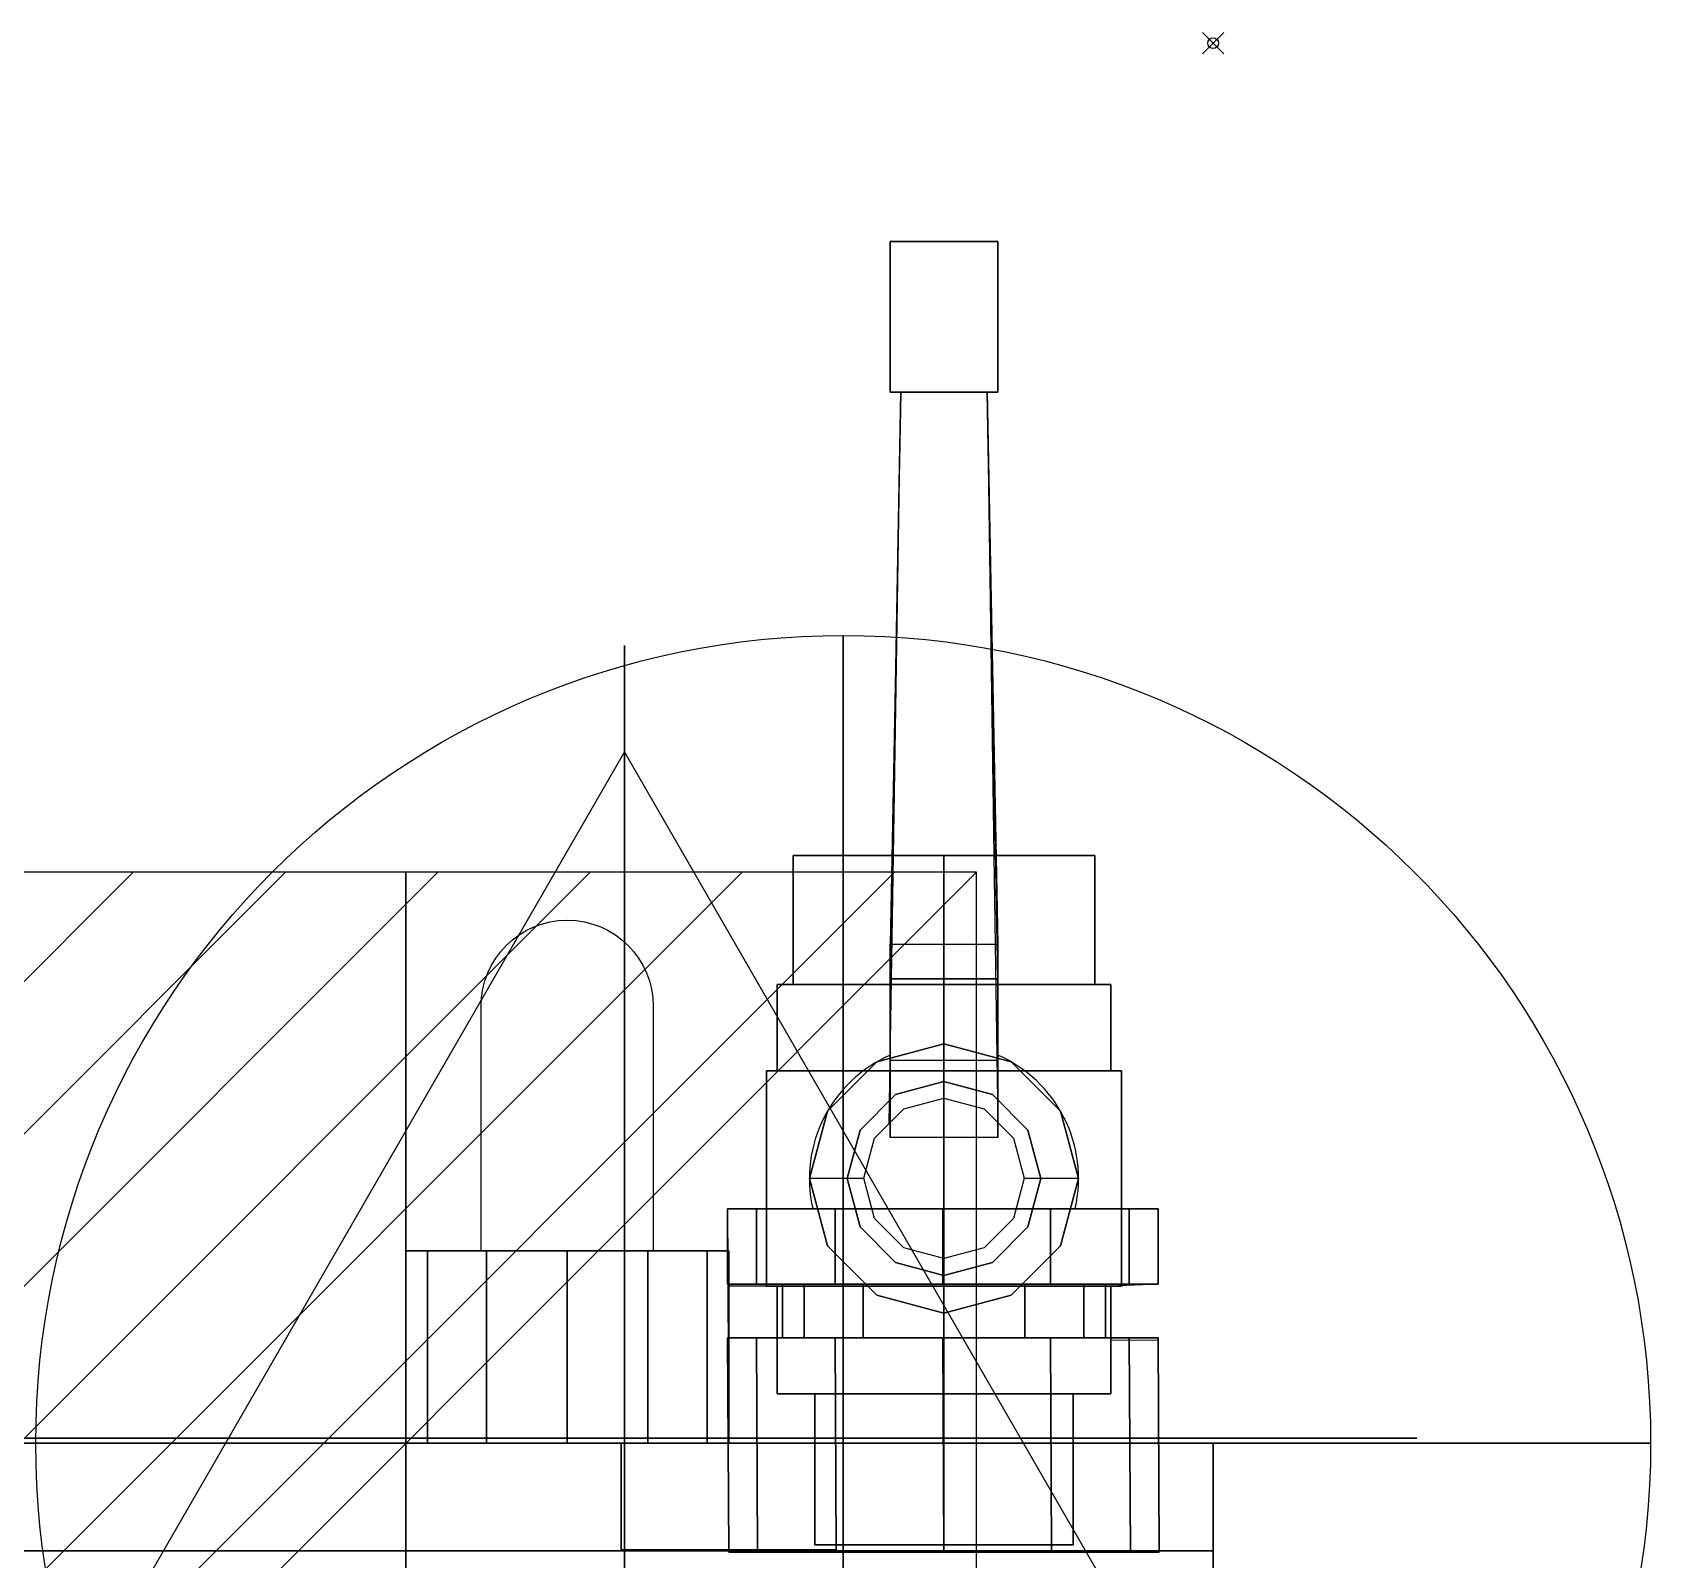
# Model space of a CAD drawing. Extents: x -9 to 501, y -818 to 1.
# Drawn here: x 350.3 to 500.6, y -140.8 to 1 of the extents above; entities that cross this region are included whole.
import ezdxf

# ---------------------------------------------------------------- set-up
doc = ezdxf.new("R2010")
doc.units = 0
doc.header["$PDMODE"] = 35
for name, color, linetype in [('PQ_200_2D', 1, 'Continuous'), ('PQ_200_3D', 1, 'Continuous'), ('PQ_204_2D', 7, 'Continuous'), ('PQ_CON_COLDWATER_INT', 7, 'Continuous'), ('PQ_CON_ELECTRICITY_INT', 7, 'Continuous'), ('PQ_CON_STEAM_INT', 7, 'Continuous'), ('PQ_INS_3D', 3, 'Continuous'), ('PQ_RED_3D', 1, 'Continuous')]:
    doc.layers.add(name, color=color, linetype=linetype)

# ---------------------------------------------------------------- blocks, each defined once
blk = doc.blocks.new('COLDWATER')
blk.add_circle((0, 0), 3)
at = {"extrusion": (-1, 0, 0)}
blk.add_circle((0, 0), 3, dxfattribs=at)
at = {"extrusion": (0, -1, 0)}
blk.add_circle((0, 0), 3, dxfattribs=at)
blk = doc.blocks.new('STEAM')
at = {"extrusion": (-1, 0, 0)}
blk.add_lwpolyline([(-0.0183, 2.5635), (-2.9628, -2.5365), (2.9262, -2.5365)], close=True, dxfattribs=at)
at = {"elevation": 0.0135}
blk.add_lwpolyline([(0, 2.5683), (-2.9445, -2.5317), (2.9445, -2.5317)], close=True, dxfattribs=at)
at = {"extrusion": (0, -1, 0), "elevation": -0.0183}
blk.add_lwpolyline([(0, 2.5635), (-2.9445, -2.5365), (2.9445, -2.5365)], close=True, dxfattribs=at)
blk = doc.blocks.new('*X6')
at = {"color": 0}
for p, q in [((286.774344, 2204.447934), (296.618251, 2214.291842)), ((286.774344, 2205.862148), (295.204037, 2214.291842)), ((286.774344, 2207.276361), (293.789824, 2214.291842)), ((286.774344, 2208.690575), (292.37561, 2214.291842)), ((286.774344, 2210.104788), (290.961397, 2214.291842)), ((286.774344, 2211.519002), (289.547183, 2214.291842)), ((286.774344, 2212.933216), (288.13297, 2214.291842))]:
    blk.add_line(p, q, dxfattribs=at)
blk = doc.blocks.new('ELECTRICITY')
for p, q in [((2.1213, 2.1213), (-2.1213, 2.1213)), ((-2.1213, 2.1213), (-2.1213, -2.1213)), ((-2.1213, -2.1213), (2.1213, 2.1213)), ((2.1213, -2.1213), (2.1213, 2.1213)), ((-2.1213, -2.1213), (2.1213, -2.1213))]:
    blk.add_line(p, q)
at = {"extrusion": (-1, 0, 0)}
for p, q in [((0, -2.1213, 2.1213), (0, 2.1213, 2.1213)), ((0, 2.1213, -2.1213), (0, -2.1213, -2.1213)), ((0, 2.1213, 2.1213), (0, 2.1213, -2.1213)), ((0, 2.1213, -2.1213), (0, -2.1213, 2.1213)), ((0, -2.1213, -2.1213), (0, -2.1213, 2.1213))]:
    blk.add_line(p, q, dxfattribs=at)
at = {"extrusion": (0, -1, 0)}
for p, q in [((2.1213, 0, 2.1213), (-2.1213, 0, 2.1213)), ((-2.1213, 0, -2.1213), (2.1213, 0, -2.1213)), ((-2.1213, 0, 2.1213), (-2.1213, 0, -2.1213)), ((-2.1213, 0, -2.1213), (2.1213, 0, 2.1213)), ((2.1213, 0, -2.1213), (2.1213, 0, 2.1213))]:
    blk.add_line(p, q, dxfattribs=at)
at = {"xscale": 0.4000000000000909, "yscale": 0.3999999999999773, "zscale": 0.3999999999999986}
blk.add_blockref('*X6', (-116.8311, -883.5954), dxfattribs=at)
at = {"extrusion": (-1, 0, 0), "xscale": 0.3999999999999773, "yscale": 0.3999999999999986, "zscale": 0.4000000000000909}
blk.add_blockref('*X6', (-116.8311, -883.5954), dxfattribs=at)
at = {"extrusion": (0, -1, 0), "xscale": 0.4000000000000909, "yscale": 0.3999999999999986, "zscale": 0.3999999999999773}
blk.add_blockref('*X6', (-116.8311, -883.5954), dxfattribs=at)

msp = doc.modelspace()

# ---------------------------------------------------------------- linework, layer by layer
at = {"layer": 'PQ_200_2D'}
for points in [[(430.31, -75.42), (431, -32.41), (430, -32.41), (430, -18.41), (440, -18.41), (440, -32.41), (439, -32.43), (439.63, -75.42)], [(418.5, -108.22), (418.5, -95.42), (419.5, -95.42), (419.5, -87.42), (421, -87.42), (421, -75.42), (430.31, -75.42)], [(439.63, -75.42), (449, -75.42), (449, -87.42), (450.5, -87.42), (450.5, -95.42), (451.5, -95.42), (451.5, -108.22)], [(415, -130), (414.89, -120.22), (419.5, -120.22), (419.5, -115.42), (415, -115.42), (414.89, -108.22), (418.5, -108.22)], [(451.5, -108.22), (454.89, -108.22), (454.89, -115.22), (450.5, -115.42), (450.5, -120.42), (454.89, -120.39), (454.89, -130)]]:
    msp.add_lwpolyline(points, dxfattribs=at)
msp.add_lwpolyline([(385, -130), (385, -112.14), (392, -112.14), (392, -97.43), (392, -89.43, -1), (408, -89.43), (408, -112.14), (414.89, -112.14), (415, -130)], format="xyb", dxfattribs=at)
msp.add_lwpolyline([(0, -130), (460, -130), (460, -810), (0, -810)], close=True, dxfattribs=at)
at = {"layer": 'PQ_200_3D'}
for points, invisible_edges in [([(422.88, -87.42, 460), (421, -87.42, 453), (421, -75.42, 453), (422.88, -75.42, 460)], 8), ([(421, -87.42, 453), (422.88, -87.42, 446), (422.88, -75.42, 446), (421, -75.42, 453)], 2), ([(428, -87.42, 465.12), (422.88, -87.42, 460), (422.88, -75.42, 460), (428, -75.42, 465.12)], 10), ([(422.88, -87.42, 446), (428, -87.42, 440.87), (428, -75.42, 440.87), (422.88, -75.42, 446)], 10), ([(435, -87.42, 467), (428, -87.42, 465.12), (428, -75.42, 465.12), (435, -75.42, 467)], 2), ([(428, -87.42, 440.87), (435, -87.42, 439), (435, -75.42, 439), (428, -75.42, 440.87)], 8), ([(442, -87.42, 465.12), (435, -87.42, 467), (435, -75.42, 467), (442, -75.42, 465.12)], 8), ([(435, -87.42, 439), (442, -87.42, 440.87), (442, -75.42, 440.87), (435, -75.42, 439)], 2), ([(447.12, -87.42, 460), (442, -87.42, 465.12), (442, -75.42, 465.12), (447.12, -75.42, 460)], 10), ([(442, -87.42, 440.87), (447.12, -87.42, 446), (447.12, -75.42, 446), (442, -75.42, 440.87)], 10), ([(449, -87.42, 453), (447.12, -87.42, 460), (447.12, -75.42, 460), (449, -75.42, 453)], 2), ([(447.12, -87.42, 446), (449, -87.42, 453), (449, -75.42, 453), (447.12, -75.42, 446)], 8), ([(421.58, -87.42, 460.75), (419.5, -87.42, 453), (421, -87.42, 453), (422.88, -87.42, 460)], 15), ([(419.5, -87.42, 453), (421.58, -87.42, 445.25), (422.88, -87.42, 446), (421, -87.42, 453)], 15), ([(421.58, -95.42, 460.75), (419.5, -95.42, 453), (419.5, -87.42, 453), (421.58, -87.42, 460.75)], 8), ([(419.5, -95.42, 453), (421.58, -95.42, 445.25), (421.58, -87.42, 445.25), (419.5, -87.42, 453)], 2), ([(427.25, -87.42, 466.42), (421.58, -87.42, 460.75), (422.88, -87.42, 460), (428, -87.42, 465.12)], 15), ([(421.58, -87.42, 445.25), (427.25, -87.42, 439.57), (428, -87.42, 440.87), (422.88, -87.42, 446)], 15), ([(427.25, -95.42, 466.42), (421.58, -95.42, 460.75), (421.58, -87.42, 460.75), (427.25, -87.42, 466.42)], 10), ([(421.58, -95.42, 445.25), (427.25, -95.42, 439.57), (427.25, -87.42, 439.57), (421.58, -87.42, 445.25)], 10), ([(435, -87.42, 468.5), (427.25, -87.42, 466.42), (428, -87.42, 465.12), (435, -87.42, 467)], 15), ([(427.25, -87.42, 439.57), (435, -87.42, 437.5), (435, -87.42, 439), (428, -87.42, 440.87)], 15), ([(435, -95.42, 468.5), (427.25, -95.42, 466.42), (427.25, -87.42, 466.42), (435, -87.42, 468.5)], 2), ([(427.25, -95.42, 439.57), (435, -95.42, 437.5), (435, -87.42, 437.5), (427.25, -87.42, 439.57)], 8), ([(442.75, -87.42, 466.42), (435, -87.42, 468.5), (435, -87.42, 467), (442, -87.42, 465.12)], 15), ([(435, -87.42, 437.5), (442.75, -87.42, 439.57), (442, -87.42, 440.87), (435, -87.42, 439)], 15), ([(442.75, -95.42, 466.42), (435, -95.42, 468.5), (435, -87.42, 468.5), (442.75, -87.42, 466.42)], 8), ([(435, -95.42, 437.5), (442.75, -95.42, 439.57), (442.75, -87.42, 439.57), (435, -87.42, 437.5)], 2), ([(448.42, -87.42, 460.75), (442.75, -87.42, 466.42), (442, -87.42, 465.12), (447.12, -87.42, 460)], 15), ([(442.75, -87.42, 439.57), (448.42, -87.42, 445.25), (447.12, -87.42, 446), (442, -87.42, 440.87)], 15), ([(448.42, -95.42, 460.75), (442.75, -95.42, 466.42), (442.75, -87.42, 466.42), (448.42, -87.42, 460.75)], 10), ([(442.75, -95.42, 439.57), (448.42, -95.42, 445.25), (448.42, -87.42, 445.25), (442.75, -87.42, 439.57)], 10), ([(450.5, -87.42, 453), (448.42, -87.42, 460.75), (447.12, -87.42, 460), (449, -87.42, 453)], 15), ([(448.42, -87.42, 445.25), (450.5, -87.42, 453), (449, -87.42, 453), (447.12, -87.42, 446)], 15), ([(450.5, -95.42, 453), (448.42, -95.42, 460.75), (448.42, -87.42, 460.75), (450.5, -87.42, 453)], 2), ([(448.42, -95.42, 445.25), (450.5, -95.42, 453), (450.5, -87.42, 453), (448.42, -87.42, 445.25)], 8), ([(420.71, -95.42, 461.25), (418.5, -95.42, 453), (419.5, -95.42, 453), (421.58, -95.42, 460.75)], 15), ([(418.5, -95.42, 453), (420.71, -95.42, 444.75), (421.58, -95.42, 445.25), (419.5, -95.42, 453)], 15), ([(420.71, -115.42, 461.25), (418.5, -115.42, 453), (418.5, -95.42, 453), (420.71, -95.42, 461.25)], 8), ([(418.5, -115.42, 453), (420.71, -115.42, 444.75), (420.71, -95.42, 444.75), (418.5, -95.42, 453)], 2), ([(426.75, -95.42, 467.29), (420.71, -95.42, 461.25), (421.58, -95.42, 460.75), (427.25, -95.42, 466.42)], 15), ([(420.71, -95.42, 444.75), (426.75, -95.42, 438.71), (427.25, -95.42, 439.57), (421.58, -95.42, 445.25)], 15), ([(426.75, -115.42, 467.29), (420.71, -115.42, 461.25), (420.71, -95.42, 461.25), (426.75, -95.42, 467.29)], 10), ([(420.71, -115.42, 444.75), (426.75, -115.42, 438.71), (426.75, -95.42, 438.71), (420.71, -95.42, 444.75)], 10), ([(435, -95.42, 469.5), (426.75, -95.42, 467.29), (427.25, -95.42, 466.42), (435, -95.42, 468.5)], 15), ([(426.75, -95.42, 438.71), (435, -95.42, 436.5), (435, -95.42, 437.5), (427.25, -95.42, 439.57)], 15), ([(435, -115.42, 469.5), (426.75, -115.42, 467.29), (426.75, -95.42, 467.29), (435, -95.42, 469.5)], 2), ([(426.75, -115.42, 438.71), (435, -115.42, 436.5), (435, -95.42, 436.5), (426.75, -95.42, 438.71)], 8), ([(443.25, -95.42, 467.29), (435, -95.42, 469.5), (435, -95.42, 468.5), (442.75, -95.42, 466.42)], 15), ([(435, -95.42, 436.5), (443.25, -95.42, 438.71), (442.75, -95.42, 439.57), (435, -95.42, 437.5)], 15), ([(443.25, -115.42, 467.29), (435, -115.42, 469.5), (435, -95.42, 469.5), (443.25, -95.42, 467.29)], 8), ([(435, -115.42, 436.5), (443.25, -115.42, 438.71), (443.25, -95.42, 438.71), (435, -95.42, 436.5)], 2), ([(449.29, -95.42, 461.25), (443.25, -95.42, 467.29), (442.75, -95.42, 466.42), (448.42, -95.42, 460.75)], 15), ([(443.25, -95.42, 438.71), (449.29, -95.42, 444.75), (448.42, -95.42, 445.25), (442.75, -95.42, 439.57)], 15), ([(449.29, -115.42, 461.25), (443.25, -115.42, 467.29), (443.25, -95.42, 467.29), (449.29, -95.42, 461.25)], 10), ([(443.25, -115.42, 438.71), (449.29, -115.42, 444.75), (449.29, -95.42, 444.75), (443.25, -95.42, 438.71)], 10), ([(451.5, -95.42, 453), (449.29, -95.42, 461.25), (448.42, -95.42, 460.75), (450.5, -95.42, 453)], 15), ([(449.29, -95.42, 444.75), (451.5, -95.42, 453), (450.5, -95.42, 453), (448.42, -95.42, 445.25)], 15), ([(451.5, -115.42, 453), (449.29, -115.42, 461.25), (449.29, -95.42, 461.25), (451.5, -95.42, 453)], 2), ([(449.29, -115.42, 444.75), (451.5, -115.42, 453), (451.5, -95.42, 453), (449.29, -95.42, 444.75)], 8), ([(430.5, -97.63, 462.58), (427.21, -100.92, 462.58), (427.21, -100.92, 472.5), (430.5, -97.63, 472.5)], 10), ([(435, -96.42, 462.58), (430.5, -97.63, 462.58), (430.5, -97.63, 472.5), (435, -96.42, 472.5)], 2), ([(439.5, -97.63, 462.58), (435, -96.42, 462.58), (435, -96.42, 472.5), (439.5, -97.63, 472.5)], 8), ([(442.79, -100.92, 462.58), (439.5, -97.63, 462.58), (439.5, -97.63, 472.5), (442.79, -100.92, 472.5)], 10), ([(427.21, -100.92, 462.58), (426, -105.42, 462.58), (426, -105.42, 472.5), (427.21, -100.92, 472.5)], 8), ([(444, -105.42, 462.58), (442.79, -100.92, 462.58), (442.79, -100.92, 472.5), (444, -105.42, 472.5)], 2), ([(426, -105.42, 462.58), (427.21, -109.92, 462.58), (427.21, -109.92, 472.5), (426, -105.42, 472.5)], 2), ([(442.79, -109.92, 462.58), (444, -105.42, 462.58), (444, -105.42, 472.5), (442.79, -109.92, 472.5)], 8), ([(417.57, -108.22, 713.25), (414.89, -108.22, 703.25), (434.89, -108.22, 703.25)], 15), ([(414.89, -108.22, 703.25), (417.57, -108.22, 693.25), (434.89, -108.22, 703.25)], 15), ([(424.89, -108.22, 720.57), (417.57, -108.22, 713.25), (434.89, -108.22, 703.25)], 15), ([(417.57, -108.22, 693.25), (424.89, -108.22, 685.93), (434.89, -108.22, 703.25)], 15), ([(434.89, -108.22, 723.25), (424.89, -108.22, 720.57), (434.89, -108.22, 703.25)], 15), ([(424.89, -108.22, 685.93), (434.89, -108.22, 683.25), (434.89, -108.22, 703.25)], 15), ([(454.89, -108.22, 703.25), (452.21, -108.22, 713.25), (434.89, -108.22, 703.25)], 15), ([(452.21, -108.22, 713.25), (444.89, -108.22, 720.57), (434.89, -108.22, 703.25)], 15), ([(444.89, -108.22, 720.57), (434.89, -108.22, 723.25), (434.89, -108.22, 703.25)], 15), ([(434.89, -108.22, 683.25), (444.89, -108.22, 685.93), (434.89, -108.22, 703.25)], 15), ([(444.89, -108.22, 685.93), (452.21, -108.22, 693.25), (434.89, -108.22, 703.25)], 15), ([(452.21, -108.22, 693.25), (454.89, -108.22, 703.25), (434.89, -108.22, 703.25)], 15), ([(427.21, -109.92, 462.58), (430.5, -113.22, 462.58), (430.5, -113.22, 472.5), (427.21, -109.92, 472.5)], 10), ([(439.5, -113.22, 462.58), (442.79, -109.92, 462.58), (442.79, -109.92, 472.5), (439.5, -113.22, 472.5)], 10), ([(430.5, -113.22, 462.58), (435, -114.42, 462.58), (435, -114.42, 472.5), (430.5, -113.22, 472.5)], 8), ([(435, -114.42, 462.58), (439.5, -113.22, 462.58), (439.5, -113.22, 472.5), (435, -114.42, 472.5)], 2), ([(421.58, -115.42, 460.75), (419.5, -115.42, 453), (418.5, -115.42, 453), (420.71, -115.42, 461.25)], 15), ([(419.5, -115.42, 453), (421.58, -115.42, 445.25), (420.71, -115.42, 444.75), (418.5, -115.42, 453)], 15), ([(421.58, -125.42, 460.75), (419.5, -125.42, 453), (419.5, -115.42, 453), (421.58, -115.42, 460.75)], 8), ([(419.5, -125.42, 453), (421.58, -125.42, 445.25), (421.58, -115.42, 445.25), (419.5, -115.42, 453)], 2), ([(427.25, -115.42, 466.42), (421.58, -115.42, 460.75), (420.71, -115.42, 461.25), (426.75, -115.42, 467.29)], 15), ([(421.58, -115.42, 445.25), (427.25, -115.42, 439.57), (426.75, -115.42, 438.71), (420.71, -115.42, 444.75)], 15), ([(427.25, -125.42, 466.42), (421.58, -125.42, 460.75), (421.58, -115.42, 460.75), (427.25, -115.42, 466.42)], 10), ([(421.58, -125.42, 445.25), (427.25, -125.42, 439.57), (427.25, -115.42, 439.57), (421.58, -115.42, 445.25)], 10), ([(435, -115.42, 468.5), (427.25, -115.42, 466.42), (426.75, -115.42, 467.29), (435, -115.42, 469.5)], 15), ([(427.25, -115.42, 439.57), (435, -115.42, 437.5), (435, -115.42, 436.5), (426.75, -115.42, 438.71)], 15), ([(435, -125.42, 468.5), (427.25, -125.42, 466.42), (427.25, -115.42, 466.42), (435, -115.42, 468.5)], 2), ([(427.25, -125.42, 439.57), (435, -125.42, 437.5), (435, -115.42, 437.5), (427.25, -115.42, 439.57)], 8), ([(442.75, -115.42, 466.42), (435, -115.42, 468.5), (435, -115.42, 469.5), (443.25, -115.42, 467.29)], 15), ([(435, -115.42, 437.5), (442.75, -115.42, 439.57), (443.25, -115.42, 438.71), (435, -115.42, 436.5)], 15), ([(442.75, -125.42, 466.42), (435, -125.42, 468.5), (435, -115.42, 468.5), (442.75, -115.42, 466.42)], 8), ([(435, -125.42, 437.5), (442.75, -125.42, 439.57), (442.75, -115.42, 439.57), (435, -115.42, 437.5)], 2), ([(448.42, -115.42, 460.75), (442.75, -115.42, 466.42), (443.25, -115.42, 467.29), (449.29, -115.42, 461.25)], 15), ([(442.75, -115.42, 439.57), (448.42, -115.42, 445.25), (449.29, -115.42, 444.75), (443.25, -115.42, 438.71)], 15), ([(448.42, -125.42, 460.75), (442.75, -125.42, 466.42), (442.75, -115.42, 466.42), (448.42, -115.42, 460.75)], 10), ([(442.75, -125.42, 439.57), (448.42, -125.42, 445.25), (448.42, -115.42, 445.25), (442.75, -115.42, 439.57)], 10), ([(450.5, -115.42, 453), (448.42, -115.42, 460.75), (449.29, -115.42, 461.25), (451.5, -115.42, 453)], 15), ([(448.42, -115.42, 445.25), (450.5, -115.42, 453), (451.5, -115.42, 453), (449.29, -115.42, 444.75)], 15), ([(450.5, -125.42, 453), (448.42, -125.42, 460.75), (448.42, -115.42, 460.75), (450.5, -115.42, 453)], 2), ([(448.42, -125.42, 445.25), (450.5, -125.42, 453), (450.5, -115.42, 453), (448.42, -115.42, 445.25)], 8), ([(424.61, -125.42, 459), (423, -125.42, 453), (419.5, -125.42, 453), (421.58, -125.42, 460.75)], 15), ([(423, -125.42, 453), (424.61, -125.42, 447), (421.58, -125.42, 445.25), (419.5, -125.42, 453)], 15), ([(429, -125.42, 463.39), (424.61, -125.42, 459), (421.58, -125.42, 460.75), (427.25, -125.42, 466.42)], 15), ([(424.61, -125.42, 447), (429, -125.42, 442.61), (427.25, -125.42, 439.57), (421.58, -125.42, 445.25)], 15), ([(424.61, -139.42, 459), (423, -139.42, 453), (423, -125.42, 453), (424.61, -125.42, 459)], 8), ([(423, -139.42, 453), (424.61, -139.42, 447), (424.61, -125.42, 447), (423, -125.42, 453)], 2), ([(429, -139.42, 463.39), (424.61, -139.42, 459), (424.61, -125.42, 459), (429, -125.42, 463.39)], 10), ([(424.61, -139.42, 447), (429, -139.42, 442.61), (429, -125.42, 442.61), (424.61, -125.42, 447)], 10), ([(435, -125.42, 465), (429, -125.42, 463.39), (427.25, -125.42, 466.42), (435, -125.42, 468.5)], 15), ([(429, -125.42, 442.61), (435, -125.42, 441), (435, -125.42, 437.5), (427.25, -125.42, 439.57)], 15), ([(435, -139.42, 465), (429, -139.42, 463.39), (429, -125.42, 463.39), (435, -125.42, 465)], 2), ([(429, -139.42, 442.61), (435, -139.42, 441), (435, -125.42, 441), (429, -125.42, 442.61)], 8), ([(441, -125.42, 463.39), (435, -125.42, 465), (435, -125.42, 468.5), (442.75, -125.42, 466.42)], 15), ([(435, -125.42, 441), (441, -125.42, 442.61), (442.75, -125.42, 439.57), (435, -125.42, 437.5)], 15), ([(441, -139.42, 463.39), (435, -139.42, 465), (435, -125.42, 465), (441, -125.42, 463.39)], 8), ([(435, -139.42, 441), (441, -139.42, 442.61), (441, -125.42, 442.61), (435, -125.42, 441)], 2), ([(445.39, -125.42, 459), (441, -125.42, 463.39), (442.75, -125.42, 466.42), (448.42, -125.42, 460.75)], 15), ([(441, -125.42, 442.61), (445.39, -125.42, 447), (448.42, -125.42, 445.25), (442.75, -125.42, 439.57)], 15), ([(445.39, -139.42, 459), (441, -139.42, 463.39), (441, -125.42, 463.39), (445.39, -125.42, 459)], 10), ([(441, -139.42, 442.61), (445.39, -139.42, 447), (445.39, -125.42, 447), (441, -125.42, 442.61)], 10), ([(447, -125.42, 453), (445.39, -125.42, 459), (448.42, -125.42, 460.75), (450.5, -125.42, 453)], 15), ([(445.39, -125.42, 447), (447, -125.42, 453), (450.5, -125.42, 453), (448.42, -125.42, 445.25)], 15), ([(447, -139.42, 453), (445.39, -139.42, 459), (445.39, -125.42, 459), (447, -125.42, 453)], 2), ([(445.39, -139.42, 447), (447, -139.42, 453), (447, -125.42, 453), (445.39, -125.42, 447)], 8), ([(460, -810, 785), (460, -130, 785), (460, -130, 1170), (460, -810, 1170)], 1), ([(460, -140, 770), (460, -140, 785), (460, -800, 785), (460, -800, 770)], 2)]:
    msp.add_3dface(points, dxfattribs=dict(at, invisible_edges=invisible_edges))
for points in [[(417.57, -115.22, 713.25), (414.89, -115.22, 703.25), (414.89, -108.22, 703.25), (417.57, -108.22, 713.25)], [(414.89, -115.22, 703.25), (417.57, -115.22, 693.25), (417.57, -108.22, 693.25), (414.89, -108.22, 703.25)], [(424.89, -115.22, 720.57), (417.57, -115.22, 713.25), (417.57, -108.22, 713.25), (424.89, -108.22, 720.57)], [(417.57, -115.22, 693.25), (424.89, -115.22, 685.93), (424.89, -108.22, 685.93), (417.57, -108.22, 693.25)], [(434.89, -115.22, 723.25), (424.89, -115.22, 720.57), (424.89, -108.22, 720.57), (434.89, -108.22, 723.25)], [(424.89, -115.22, 685.93), (434.89, -115.22, 683.25), (434.89, -108.22, 683.25), (424.89, -108.22, 685.93)], [(444.89, -115.22, 720.57), (434.89, -115.22, 723.25), (434.89, -108.22, 723.25), (444.89, -108.22, 720.57)], [(434.89, -115.22, 683.25), (444.89, -115.22, 685.93), (444.89, -108.22, 685.93), (434.89, -108.22, 683.25)], [(452.21, -115.22, 713.25), (444.89, -115.22, 720.57), (444.89, -108.22, 720.57), (452.21, -108.22, 713.25)], [(444.89, -115.22, 685.93), (452.21, -115.22, 693.25), (452.21, -108.22, 693.25), (444.89, -108.22, 685.93)], [(454.89, -115.22, 703.25), (452.21, -115.22, 713.25), (452.21, -108.22, 713.25), (454.89, -108.22, 703.25)], [(452.21, -115.22, 693.25), (454.89, -115.22, 703.25), (454.89, -108.22, 703.25), (452.21, -108.22, 693.25)], [(393.07, -112.14, 1135.72), (392, -112.14, 1131.72), (385, -112.14, 1131.72), (387.01, -112.14, 1139.22)], [(392, -112.14, 1131.72), (393.07, -112.14, 1127.72), (387.01, -112.14, 1124.22), (385, -112.14, 1131.72)], [(387.01, -112.14, 1139.22), (385, -112.14, 1131.72), (385, -130, 1131.72), (387.01, -130, 1139.22)], [(385, -112.14, 1131.72), (387.01, -112.14, 1124.22), (387.01, -130, 1124.22), (385, -130, 1131.72)], [(396, -112.14, 1138.65), (393.07, -112.14, 1135.72), (387.01, -112.14, 1139.22), (392.5, -112.14, 1144.71)], [(393.07, -112.14, 1127.72), (396, -112.14, 1124.79), (392.5, -112.14, 1118.73), (387.01, -112.14, 1124.22)], [(392.5, -112.14, 1144.71), (387.01, -112.14, 1139.22), (387.01, -130, 1139.22), (392.5, -130, 1144.71)], [(387.01, -112.14, 1124.22), (392.5, -112.14, 1118.73), (392.5, -130, 1118.73), (387.01, -130, 1124.22)], [(400, -112.14, 1139.72), (396, -112.14, 1138.65), (392.5, -112.14, 1144.71), (400, -112.14, 1146.72)], [(396, -112.14, 1124.79), (400, -112.14, 1123.72), (400, -112.14, 1116.72), (392.5, -112.14, 1118.73)], [(400, -112.14, 1146.72), (392.5, -112.14, 1144.71), (392.5, -130, 1144.71), (400, -130, 1146.72)], [(392.5, -112.14, 1118.73), (400, -112.14, 1116.72), (400, -130, 1116.72), (392.5, -130, 1118.73)], [(404, -112.14, 1138.65), (400, -112.14, 1139.72), (400, -112.14, 1146.72), (407.5, -112.14, 1144.71)], [(400, -112.14, 1123.72), (404, -112.14, 1124.79), (407.5, -112.14, 1118.73), (400, -112.14, 1116.72)], [(407.5, -112.14, 1144.71), (400, -112.14, 1146.72), (400, -130, 1146.72), (407.5, -130, 1144.71)], [(400, -112.14, 1116.72), (407.5, -112.14, 1118.73), (407.5, -130, 1118.73), (400, -130, 1116.72)], [(406.93, -112.14, 1135.72), (404, -112.14, 1138.65), (407.5, -112.14, 1144.71), (412.99, -112.14, 1139.22)], [(404, -112.14, 1124.79), (406.93, -112.14, 1127.72), (412.99, -112.14, 1124.22), (407.5, -112.14, 1118.73)], [(408, -112.14, 1131.72), (406.93, -112.14, 1135.72), (412.99, -112.14, 1139.22), (415, -112.14, 1131.72)], [(406.93, -112.14, 1127.72), (408, -112.14, 1131.72), (415, -112.14, 1131.72), (412.99, -112.14, 1124.22)], [(412.99, -112.14, 1139.22), (407.5, -112.14, 1144.71), (407.5, -130, 1144.71), (412.99, -130, 1139.22)], [(407.5, -112.14, 1118.73), (412.99, -112.14, 1124.22), (412.99, -130, 1124.22), (407.5, -130, 1118.73)], [(415, -112.14, 1131.72), (412.99, -112.14, 1139.22), (412.99, -130, 1139.22), (415, -130, 1131.72)], [(412.99, -112.14, 1124.22), (415, -112.14, 1131.72), (415, -130, 1131.72), (412.99, -130, 1124.22)], [(422.01, -115.22, 710.75), (420, -115.22, 703.25), (414.89, -115.22, 703.25), (417.57, -115.22, 713.25)], [(420, -115.22, 703.25), (422.01, -115.22, 695.75), (417.57, -115.22, 693.25), (414.89, -115.22, 703.25)], [(427.5, -115.22, 716.24), (422.01, -115.22, 710.75), (417.57, -115.22, 713.25), (424.89, -115.22, 720.57)], [(422.01, -115.22, 695.75), (427.5, -115.22, 690.26), (424.89, -115.22, 685.93), (417.57, -115.22, 693.25)], [(422.01, -115.22, 710.75), (420, -115.22, 703.25), (420, -120.22, 703.25), (422.01, -120.22, 710.75)], [(420, -115.22, 703.25), (422.01, -115.22, 695.75), (422.01, -120.22, 695.75), (420, -120.22, 703.25)], [(427.5, -115.22, 716.24), (422.01, -115.22, 710.75), (422.01, -120.22, 710.75), (427.5, -120.22, 716.24)], [(422.01, -115.22, 695.75), (427.5, -115.22, 690.26), (427.5, -120.22, 690.26), (422.01, -120.22, 695.75)], [(435, -115.22, 718.25), (427.5, -115.22, 716.24), (424.89, -115.22, 720.57), (434.89, -115.22, 723.25)], [(427.5, -115.22, 690.26), (435, -115.22, 688.25), (434.89, -115.22, 683.25), (424.89, -115.22, 685.93)], [(435, -115.22, 718.25), (427.5, -115.22, 716.24), (427.5, -120.22, 716.24), (435, -120.22, 718.25)], [(427.5, -115.22, 690.26), (435, -115.22, 688.25), (435, -120.22, 688.25), (427.5, -120.22, 690.26)], [(442.5, -115.22, 716.24), (435, -115.22, 718.25), (434.89, -115.22, 723.25), (444.89, -115.22, 720.57)], [(435, -115.22, 688.25), (442.5, -115.22, 690.26), (444.89, -115.22, 685.93), (434.89, -115.22, 683.25)], [(442.5, -115.22, 716.24), (435, -115.22, 718.25), (435, -120.22, 718.25), (442.5, -120.22, 716.24)], [(435, -115.22, 688.25), (442.5, -115.22, 690.26), (442.5, -120.22, 690.26), (435, -120.22, 688.25)], [(447.99, -115.22, 710.75), (442.5, -115.22, 716.24), (442.5, -120.22, 716.24), (447.99, -120.22, 710.75)], [(442.5, -115.22, 690.26), (447.99, -115.22, 695.75), (447.99, -120.22, 695.75), (442.5, -120.22, 690.26)], [(447.99, -115.22, 710.75), (442.5, -115.22, 716.24), (444.89, -115.22, 720.57), (452.21, -115.22, 713.25)], [(442.5, -115.22, 690.26), (447.99, -115.22, 695.75), (452.21, -115.22, 693.25), (444.89, -115.22, 685.93)], [(450, -115.22, 703.25), (447.99, -115.22, 710.75), (447.99, -120.22, 710.75), (450, -120.22, 703.25)], [(447.99, -115.22, 695.75), (450, -115.22, 703.25), (450, -120.22, 703.25), (447.99, -120.22, 695.75)], [(450, -115.22, 703.25), (447.99, -115.22, 710.75), (452.21, -115.22, 713.25), (454.89, -115.22, 703.25)], [(447.99, -115.22, 695.75), (450, -115.22, 703.25), (454.89, -115.22, 703.25), (452.21, -115.22, 693.25)], [(422.01, -120.22, 710.75), (420, -120.22, 703.25), (414.89, -120.22, 703.25), (417.57, -120.22, 713.25)], [(420, -120.22, 703.25), (422.01, -120.22, 695.75), (417.57, -120.22, 693.25), (414.89, -120.22, 703.25)], [(417.68, -140.11, 713.25), (415, -140.11, 703.25), (414.89, -120.22, 703.25), (417.57, -120.22, 713.25)], [(415, -140.11, 703.25), (417.68, -140.11, 693.25), (417.57, -120.22, 693.25), (414.89, -120.22, 703.25)], [(427.5, -120.22, 716.24), (422.01, -120.22, 710.75), (417.57, -120.22, 713.25), (424.89, -120.22, 720.57)], [(422.01, -120.22, 695.75), (427.5, -120.22, 690.26), (424.89, -120.22, 685.93), (417.57, -120.22, 693.25)], [(425, -140.11, 720.57), (417.68, -140.11, 713.25), (417.57, -120.22, 713.25), (424.89, -120.22, 720.57)], [(417.68, -140.11, 693.25), (425, -140.11, 685.93), (424.89, -120.22, 685.93), (417.57, -120.22, 693.25)], [(435, -120.22, 718.25), (427.5, -120.22, 716.24), (424.89, -120.22, 720.57), (434.89, -120.22, 723.25)], [(427.5, -120.22, 690.26), (435, -120.22, 688.25), (434.89, -120.22, 683.25), (424.89, -120.22, 685.93)], [(435, -140.11, 723.25), (425, -140.11, 720.57), (424.89, -120.22, 720.57), (434.89, -120.22, 723.25)], [(425, -140.11, 685.93), (435, -140.11, 683.25), (434.89, -120.22, 683.25), (424.89, -120.22, 685.93)], [(442.5, -120.22, 716.24), (435, -120.22, 718.25), (434.89, -120.22, 723.25), (444.89, -120.22, 720.57)], [(435, -120.22, 688.25), (442.5, -120.22, 690.26), (444.89, -120.22, 685.93), (434.89, -120.22, 683.25)], [(445, -140.11, 720.57), (435, -140.11, 723.25), (434.89, -120.22, 723.25), (444.89, -120.22, 720.57)], [(435, -140.11, 683.25), (445, -140.11, 685.93), (444.89, -120.22, 685.93), (434.89, -120.22, 683.25)], [(447.99, -120.22, 710.75), (442.5, -120.22, 716.24), (444.89, -120.22, 720.57), (452.21, -120.22, 713.25)], [(442.5, -120.22, 690.26), (447.99, -120.22, 695.75), (452.21, -120.22, 693.25), (444.89, -120.22, 685.93)], [(452.32, -140.11, 713.25), (445, -140.11, 720.57), (444.89, -120.22, 720.57), (452.21, -120.22, 713.25)], [(445, -140.11, 685.93), (452.32, -140.11, 693.25), (452.21, -120.22, 693.25), (444.89, -120.22, 685.93)], [(450, -120.22, 703.25), (447.99, -120.22, 710.75), (452.21, -120.22, 713.25), (454.89, -120.22, 703.25)], [(447.99, -120.22, 695.75), (450, -120.22, 703.25), (454.89, -120.22, 703.25), (452.21, -120.22, 693.25)], [(455, -140.11, 703.25), (452.32, -140.11, 713.25), (452.21, -120.22, 713.25), (454.89, -120.22, 703.25)], [(452.32, -140.11, 693.25), (455, -140.11, 703.25), (454.89, -120.22, 703.25), (452.21, -120.22, 693.25)], [(0, -130, 785), (0, -140, 785), (460, -140, 785), (460, -130, 785)], [(0, -130, 785), (0, -130, 1170), (460, -130, 1170), (460, -130, 785)], [(0, -130, 1170), (460, -130, 1170), (460, -810, 1170), (0, -810, 1170)], [(0, -140, 20), (460, -140, 20), (460, -800, 20), (0, -800, 20)], [(0, -140, 20), (0, -140, 770), (460, -140, 770), (460, -140, 20)], [(0, -140, 785), (0, -140, 770), (460, -140, 770), (460, -140, 785)], [(405, -139.9, 770), (425, -139.9, 770), (425, -139.9, 70), (405, -139.9, 70)], [(460, -140, 20), (460, -800, 20), (460, -800, 770), (460, -140, 770)]]:
    msp.add_3dface(points, dxfattribs=at)
at = {"layer": 'PQ_204_2D'}
for p, q in [((421, -87.42), (430.12, -87.42)), ((439.81, -87.42), (449, -87.42)), ((427.5, -95.42), (419.5, -95.42)), ((450.5, -95.42), (442.5, -95.42)), ((392, -112.14), (408, -112.14)), ((419.5, -115.42), (450.5, -115.42)), ((419.5, -120.22), (450.5, -120.22))]:
    msp.add_line(p, q, dxfattribs=at)
for points in [[(429.92, -100.32), (430.31, -75.42)], [(439.63, -75.42), (440, -100.23)], [(418.5, -108.22), (451.5, -108.22)]]:
    msp.add_lwpolyline(points, dxfattribs=at)
for start, end in [(113.4927, 192.9232), (347.0768, 66.8859)]:
    msp.add_arc((435, -105.42), 12.5, start, end, dxfattribs=at)
at = {"layer": 'PQ_INS_3D'}
msp.add_point((460, 0), dxfattribs=at)
at = {"layer": 'PQ_RED_3D'}
for points in [[(430, -32.41, 495.95), (430, -18.41, 495.95), (430, -18.41, 503.95), (430, -32.41, 503.95)], [(430, -18.41, 495.95), (430, -18.41, 503.95), (440, -18.41, 503.95), (440, -18.41, 495.95)], [(430, -18.41, 503.95), (440, -18.41, 503.95), (440, -32.41, 503.95), (430, -32.41, 503.95)], [(430, -18.41, 495.95), (440, -18.41, 495.95), (440, -32.41, 495.95), (430, -32.41, 495.95)], [(440, -32.41, 495.95), (440, -18.41, 495.95), (440, -18.41, 503.95), (440, -32.41, 503.95)], [(430, -83.65, 495.95), (430, -86.88, 501.95), (431, -32.41, 501.95), (431, -32.41, 495.95)], [(430, -32.41, 495.95), (430, -32.41, 503.95), (440, -32.41, 503.95), (440, -32.41, 495.95)], [(431, -32.41, 501.95), (439, -32.41, 501.95), (440, -86.88, 501.95), (430, -86.88, 501.95)], [(430, -83.65, 495.95), (440, -83.65, 495.95), (439, -32.41, 495.95), (431, -32.41, 495.95)], [(440, -83.65, 495.95), (440, -86.88, 501.95), (439, -32.41, 501.95), (439, -32.41, 495.95)], [(430, -94.47, 486.09), (430, -101.61, 493.24), (430, -86.88, 501.95), (430, -83.65, 495.95)], [(430, -94.47, 486.09), (430, -83.65, 495.95), (440, -83.65, 495.95), (440, -94.47, 486.09)], [(440, -94.47, 486.09), (440, -101.61, 493.24), (440, -86.88, 501.95), (440, -83.65, 495.95)], [(430, -86.88, 501.95), (440, -86.88, 501.95), (440, -101.61, 493.24), (430, -101.61, 493.24)]]:
    msp.add_3dface(points, dxfattribs=at)
for points, invisible_edges in [([(435, -92.92, 487.5), (428.75, -94.6, 487.5), (431.28, -98.95, 495.5), (435, -97.96, 495.5)], 2), ([(435, -92.92, 472.5), (428.75, -94.6, 472.5), (428.75, -94.6, 487.5), (435, -92.92, 487.5)], 2), ([(435, -96.42, 472.5), (430.5, -97.63, 472.5), (428.75, -94.6, 472.5), (435, -92.92, 472.5)], 15), ([(441.25, -94.6, 487.5), (435, -92.92, 487.5), (435, -97.96, 495.5), (438.72, -98.95, 495.5)], 8), ([(441.25, -94.6, 472.5), (435, -92.92, 472.5), (435, -92.92, 487.5), (441.25, -94.6, 487.5)], 8), ([(439.5, -97.63, 472.5), (435, -96.42, 472.5), (435, -92.92, 472.5), (441.25, -94.6, 472.5)], 15), ([(428.75, -94.6, 487.5), (424.17, -99.17, 487.5), (428.55, -101.68, 495.5), (431.28, -98.95, 495.5)], 10), ([(428.75, -94.6, 472.5), (424.17, -99.17, 472.5), (424.17, -99.17, 487.5), (428.75, -94.6, 487.5)], 10), ([(430.5, -97.63, 472.5), (427.21, -100.92, 472.5), (424.17, -99.17, 472.5), (428.75, -94.6, 472.5)], 15), ([(445.83, -99.17, 487.5), (441.25, -94.6, 487.5), (438.72, -98.95, 495.5), (441.45, -101.68, 495.5)], 10), ([(442.79, -100.92, 472.5), (439.5, -97.63, 472.5), (441.25, -94.6, 472.5), (445.83, -99.17, 472.5)], 15), ([(445.83, -99.17, 472.5), (441.25, -94.6, 472.5), (441.25, -94.6, 487.5), (445.83, -99.17, 487.5)], 10), ([(424.17, -99.17, 487.5), (422.5, -105.42, 487.5), (427.56, -105.4, 495.5), (428.55, -101.68, 495.5)], 8), ([(424.17, -99.17, 472.5), (422.5, -105.42, 472.5), (422.5, -105.42, 487.5), (424.17, -99.17, 487.5)], 8), ([(427.21, -100.92, 472.5), (426, -105.42, 472.5), (422.5, -105.42, 472.5), (424.17, -99.17, 472.5)], 15), ([(431.28, -98.95, 495.5), (428.55, -101.68, 495.5), (435, -105.4, 495.5)], 15), ([(435, -97.96, 495.5), (431.28, -98.95, 495.5), (435, -105.4, 495.5)], 15), ([(438.72, -98.95, 495.5), (435, -97.96, 495.5), (435, -105.4, 495.5)], 15), ([(441.45, -101.68, 495.5), (438.72, -98.95, 495.5), (435, -105.4, 495.5)], 15), ([(447.5, -105.42, 487.5), (445.83, -99.17, 487.5), (441.45, -101.68, 495.5), (442.44, -105.4, 495.5)], 2), ([(444, -105.42, 472.5), (442.79, -100.92, 472.5), (445.83, -99.17, 472.5), (447.5, -105.42, 472.5)], 15), ([(447.5, -105.42, 472.5), (445.83, -99.17, 472.5), (445.83, -99.17, 487.5), (447.5, -105.42, 487.5)], 2), ([(428.55, -101.68, 495.5), (427.56, -105.4, 495.5), (435, -105.4, 495.5)], 15), ([(442.44, -105.4, 495.5), (441.45, -101.68, 495.5), (435, -105.4, 495.5)], 15), ([(422.5, -105.42, 487.5), (424.17, -111.67, 487.5), (428.55, -109.12, 495.5), (427.56, -105.4, 495.5)], 2), ([(422.5, -105.42, 472.5), (424.17, -111.67, 472.5), (424.17, -111.67, 487.5), (422.5, -105.42, 487.5)], 2), ([(426, -105.42, 472.5), (427.21, -109.92, 472.5), (424.17, -111.67, 472.5), (422.5, -105.42, 472.5)], 15), ([(427.56, -105.4, 495.5), (428.55, -109.12, 495.5), (435, -105.4, 495.5)], 15), ([(428.55, -109.12, 495.5), (431.28, -111.85, 495.5), (435, -105.4, 495.5)], 15), ([(431.28, -111.85, 495.5), (435, -112.84, 495.5), (435, -105.4, 495.5)], 15), ([(435, -112.84, 495.5), (438.72, -111.85, 495.5), (435, -105.4, 495.5)], 15), ([(438.72, -111.85, 495.5), (441.45, -109.12, 495.5), (435, -105.4, 495.5)], 15), ([(441.45, -109.12, 495.5), (442.44, -105.4, 495.5), (435, -105.4, 495.5)], 15), ([(445.83, -111.67, 487.5), (447.5, -105.42, 487.5), (442.44, -105.4, 495.5), (441.45, -109.12, 495.5)], 8), ([(442.79, -109.92, 472.5), (444, -105.42, 472.5), (447.5, -105.42, 472.5), (445.83, -111.67, 472.5)], 15), ([(445.83, -111.67, 472.5), (447.5, -105.42, 472.5), (447.5, -105.42, 487.5), (445.83, -111.67, 487.5)], 8), ([(424.17, -111.67, 487.5), (428.75, -116.25, 487.5), (431.28, -111.85, 495.5), (428.55, -109.12, 495.5)], 10), ([(441.25, -116.25, 487.5), (445.83, -111.67, 487.5), (441.45, -109.12, 495.5), (438.72, -111.85, 495.5)], 10), ([(427.21, -109.92, 472.5), (430.5, -113.22, 472.5), (428.75, -116.25, 472.5), (424.17, -111.67, 472.5)], 15), ([(439.5, -113.22, 472.5), (442.79, -109.92, 472.5), (445.83, -111.67, 472.5), (441.25, -116.25, 472.5)], 15), ([(424.17, -111.67, 472.5), (428.75, -116.25, 472.5), (428.75, -116.25, 487.5), (424.17, -111.67, 487.5)], 10), ([(428.75, -116.25, 487.5), (435, -117.92, 487.5), (435, -112.84, 495.5), (431.28, -111.85, 495.5)], 8), ([(435, -117.92, 487.5), (441.25, -116.25, 487.5), (438.72, -111.85, 495.5), (435, -112.84, 495.5)], 2), ([(441.25, -116.25, 472.5), (445.83, -111.67, 472.5), (445.83, -111.67, 487.5), (441.25, -116.25, 487.5)], 10), ([(430.5, -113.22, 472.5), (435, -114.42, 472.5), (435, -117.92, 472.5), (428.75, -116.25, 472.5)], 15), ([(435, -114.42, 472.5), (439.5, -113.22, 472.5), (441.25, -116.25, 472.5), (435, -117.92, 472.5)], 15), ([(428.75, -116.25, 472.5), (435, -117.92, 472.5), (435, -117.92, 487.5), (428.75, -116.25, 487.5)], 8), ([(435, -117.92, 472.5), (441.25, -116.25, 472.5), (441.25, -116.25, 487.5), (435, -117.92, 487.5)], 2)]:
    msp.add_3dface(points, dxfattribs=dict(at, invisible_edges=invisible_edges))

# ---------------------------------------------------------------- block references
at = {"layer": 'PQ_CON_COLDWATER_INT', "xscale": 25, "yscale": 25, "zscale": 25}
msp.add_blockref('COLDWATER', (425.64, -130), dxfattribs=at)
at = {"layer": 'PQ_CON_ELECTRICITY_INT', "xscale": 25, "yscale": 25, "zscale": 25}
msp.add_blockref('ELECTRICITY', (385, -130), dxfattribs=at)
at = {"layer": 'PQ_CON_STEAM_INT', "xscale": 25, "yscale": 25, "zscale": 25}
msp.add_blockref('STEAM', (405.32, -130), dxfattribs=at)

# ---------------------------------------------------------------- meshes
at = {"layer": 'PQ_200_3D'}
mesh = msp.add_polyface(dxfattribs=at)
corners = [(55, -140, 70), (405, -140, 70), (405, -130, 70), (55, -130, 70), (55, -140, 770), (405, -140, 770), (405, -130, 770), (55, -130, 770)]
mesh.append_faces([[corners[k] for k in face] for face in [(0, 3, 2, 1), (4, 5, 6, 7), (0, 1, 5, 4), (3, 7, 6, 2), (0, 4, 7, 3), (1, 2, 6, 5)]])

doc.saveas('drawing.dxf')
